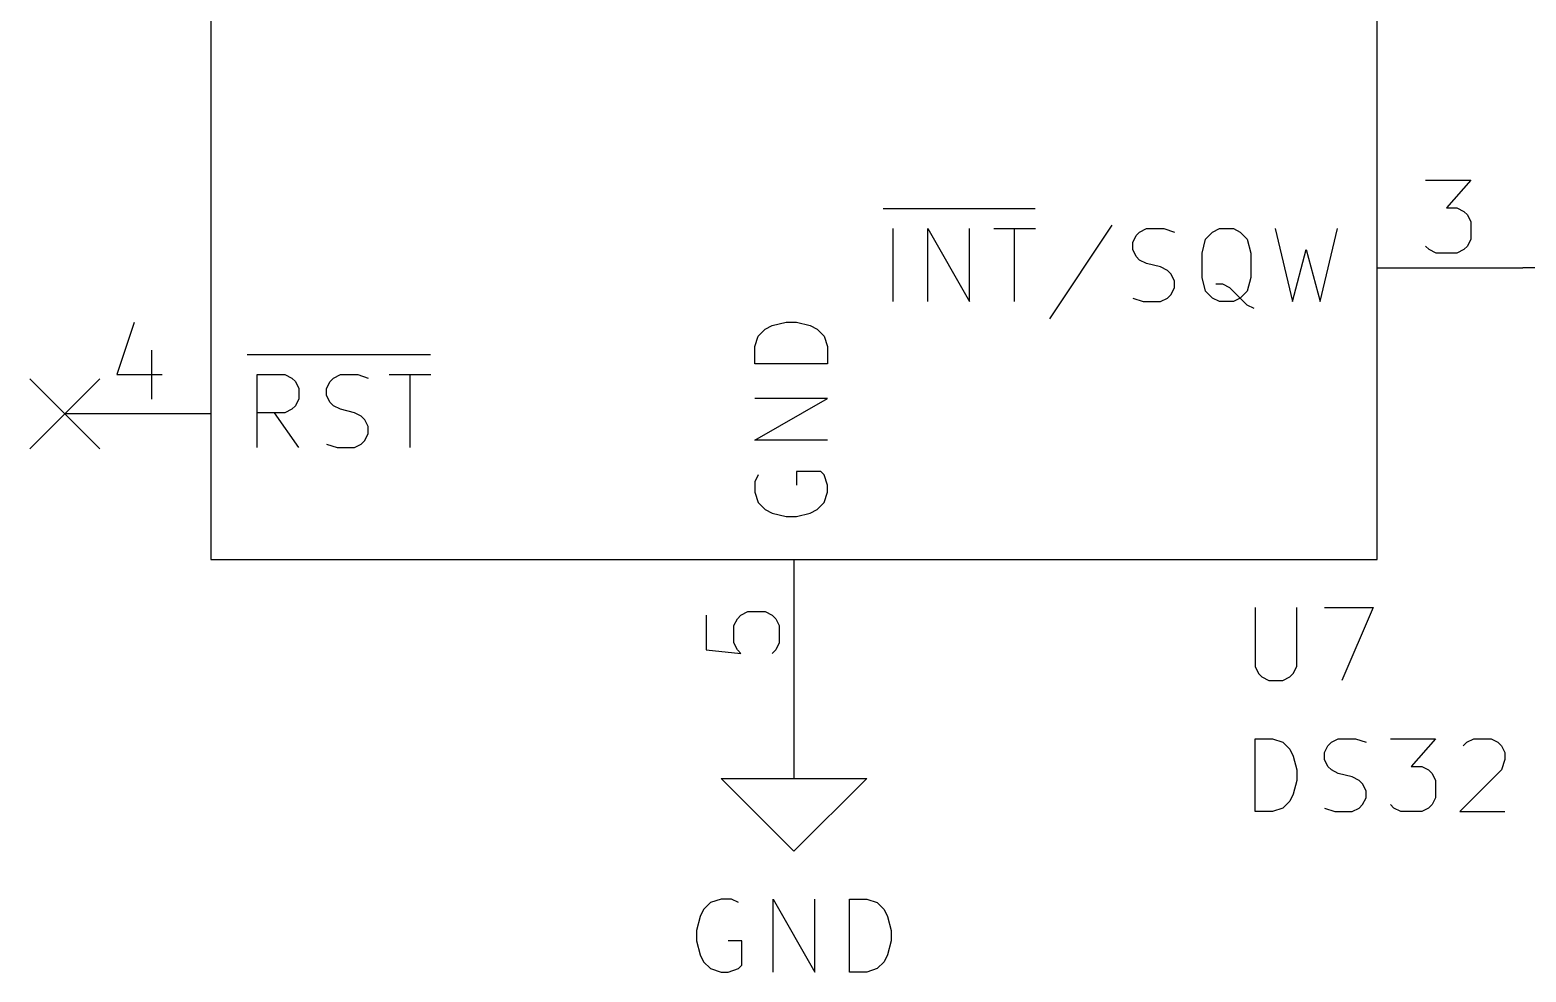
# Model space of a CAD drawing. Extents: x 0.4 to 11.3, y -7.9 to -0.4.
# Drawn here: x 3.276 to 4.302, y -2.683 to -2.037 of the extents above; entities that cross this region are included whole.
import ezdxf

# ---------------------------------------------------------------- set-up
doc = ezdxf.new("R2010")
doc.units = 0
doc.header["$MEASUREMENT"] = 0
for name, color, linetype in [('BLUE2', 5, 'CONTINUOUS'), ('CYAN2', 4, 'CONTINUOUS'), ('GREEN3', 91, 'CONTINUOUS'), ('LYELLOW', 51, 'CONTINUOUS'), ('RED2', 1, 'CONTINUOUS'), ('RED3', 11, 'CONTINUOUS')]:
    doc.layers.add(name, color=color, linetype=linetype)

msp = doc.modelspace()

# ---------------------------------------------------------------- linework, layer by layer
at = {"layer": 'BLUE2', "linetype": 'CONTINUOUS'}
for p, q in [((3.276, -2.276), (3.324, -2.324)), ((3.324, -2.276), (3.276, -2.324))]:
    msp.add_line(p, q, dxfattribs=at)
at = {"layer": 'CYAN2', "linetype": 'CONTINUOUS'}
for p, q in [((3.8612, -2.1593), (3.9655, -2.1593)), ((3.8612, -2.1593), (3.9655, -2.1593)), ((3.8681, -2.2231), (3.8681, -2.1731)), ((3.8681, -2.2231), (3.8681, -2.1731)), ((3.8919, -2.2231), (3.8919, -2.1731)), ((3.8919, -2.1731), (3.9205, -2.2231)), ((3.8919, -2.2231), (3.8919, -2.1731)), ((3.8919, -2.1731), (3.9205, -2.2231)), ((3.9205, -2.2231), (3.9205, -2.1731)), ((3.9205, -2.2231), (3.9205, -2.1731)), ((3.9371, -2.1731), (3.9657, -2.1731)), ((3.9371, -2.1731), (3.9657, -2.1731)), ((3.9514, -2.2231), (3.9514, -2.1731)), ((3.9514, -2.2231), (3.9514, -2.1731)), ((4.0181, -2.1708), (3.9752, -2.235)), ((4.0181, -2.1708), (3.9752, -2.235)), ((4.0348, -2.1779), (4.0371, -2.1755)), ((4.0348, -2.1779), (4.0371, -2.1755)), ((4.0371, -2.1755), (4.0419, -2.1731)), ((4.0371, -2.1755), (4.0419, -2.1731)), ((4.0419, -2.1731), (4.0538, -2.1731)), ((4.0419, -2.1731), (4.0538, -2.1731)), ((4.0538, -2.1731), (4.061, -2.1755)), ((4.0538, -2.1731), (4.061, -2.1755)), ((4.0824, -2.1803), (4.0871, -2.1755)), ((4.0824, -2.1803), (4.0871, -2.1755)), ((4.0871, -2.1755), (4.0919, -2.1731)), ((4.0871, -2.1755), (4.0919, -2.1731)), ((4.0919, -2.1731), (4.1014, -2.1731)), ((4.0919, -2.1731), (4.1014, -2.1731)), ((4.1014, -2.1731), (4.1062, -2.1755)), ((4.1014, -2.1731), (4.1062, -2.1755)), ((4.1062, -2.1755), (4.1109, -2.1803)), ((4.1062, -2.1755), (4.1109, -2.1803)), ((4.13, -2.1731), (4.1419, -2.2231)), ((4.13, -2.1731), (4.1419, -2.2231)), ((4.161, -2.2231), (4.1729, -2.1731)), ((4.161, -2.2231), (4.1729, -2.1731)), ((4.0324, -2.1827), (4.0348, -2.1779)), ((4.0324, -2.1827), (4.0348, -2.1779)), ((4.0324, -2.1874), (4.0324, -2.1827)), ((4.0324, -2.1874), (4.0324, -2.1827)), ((4.08, -2.1898), (4.0824, -2.1803)), ((4.08, -2.1898), (4.0824, -2.1803)), ((4.1109, -2.1803), (4.1133, -2.1898)), ((4.1109, -2.1803), (4.1133, -2.1898)), ((4.0348, -2.1922), (4.0324, -2.1874)), ((4.0348, -2.1922), (4.0324, -2.1874)), ((4.0371, -2.1946), (4.0348, -2.1922)), ((4.0371, -2.1946), (4.0348, -2.1922)), ((4.0419, -2.1969), (4.0371, -2.1946)), ((4.0419, -2.1969), (4.0371, -2.1946)), ((4.08, -2.2065), (4.08, -2.1898)), ((4.08, -2.2065), (4.08, -2.1898)), ((4.1133, -2.1898), (4.1133, -2.2065)), ((4.1133, -2.1898), (4.1133, -2.2065)), ((4.1419, -2.2231), (4.1514, -2.1874)), ((4.1419, -2.2231), (4.1514, -2.1874)), ((4.1514, -2.1874), (4.161, -2.2231)), ((4.1514, -2.1874), (4.161, -2.2231)), ((4.0514, -2.1993), (4.0419, -2.1969)), ((4.0514, -2.1993), (4.0419, -2.1969)), ((4.0562, -2.2017), (4.0514, -2.1993)), ((4.0562, -2.2017), (4.0514, -2.1993)), ((4.0586, -2.2041), (4.0562, -2.2017)), ((4.0586, -2.2041), (4.0562, -2.2017)), ((4.061, -2.2088), (4.0586, -2.2041)), ((4.061, -2.2088), (4.0586, -2.2041)), ((4.0586, -2.2184), (4.061, -2.2136)), ((4.0586, -2.2184), (4.061, -2.2136)), ((4.061, -2.2136), (4.061, -2.2088)), ((4.061, -2.2136), (4.061, -2.2088)), ((4.0824, -2.216), (4.08, -2.2065)), ((4.0824, -2.216), (4.08, -2.2065)), ((4.0871, -2.2208), (4.0824, -2.216)), ((4.0871, -2.2208), (4.0824, -2.216)), ((4.0943, -2.2112), (4.0895, -2.2112)), ((4.0943, -2.2112), (4.0895, -2.2112)), ((4.099, -2.2136), (4.0943, -2.2112)), ((4.099, -2.2136), (4.0943, -2.2112)), ((4.1062, -2.2208), (4.099, -2.2136)), ((4.1062, -2.2208), (4.099, -2.2136)), ((4.1109, -2.216), (4.1062, -2.2208)), ((4.1109, -2.216), (4.1062, -2.2208)), ((4.1133, -2.2065), (4.1109, -2.216)), ((4.1133, -2.2065), (4.1109, -2.216)), ((4.0324, -2.2208), (4.0395, -2.2231)), ((4.0324, -2.2208), (4.0395, -2.2231)), ((4.0395, -2.2231), (4.0514, -2.2231)), ((4.0395, -2.2231), (4.0514, -2.2231)), ((4.0514, -2.2231), (4.0562, -2.2208)), ((4.0514, -2.2231), (4.0562, -2.2208)), ((4.0562, -2.2208), (4.0586, -2.2184)), ((4.0562, -2.2208), (4.0586, -2.2184)), ((4.0919, -2.2231), (4.0871, -2.2208)), ((4.0919, -2.2231), (4.0871, -2.2208)), ((4.1014, -2.2231), (4.0919, -2.2231)), ((4.1014, -2.2231), (4.0919, -2.2231)), ((4.1062, -2.2208), (4.1014, -2.2231)), ((4.1062, -2.2208), (4.1014, -2.2231)), ((4.1109, -2.2255), (4.1062, -2.2208)), ((4.1109, -2.2255), (4.1062, -2.2208)), ((4.1157, -2.2279), (4.1109, -2.2255)), ((4.1157, -2.2279), (4.1109, -2.2255)), ((3.7731, -2.2538), (3.7755, -2.2467)), ((3.7731, -2.2538), (3.7755, -2.2467)), ((3.7755, -2.2467), (3.7803, -2.2419)), ((3.7755, -2.2467), (3.7803, -2.2419)), ((3.7803, -2.2419), (3.785, -2.2395)), ((3.7803, -2.2419), (3.785, -2.2395)), ((3.785, -2.2395), (3.7946, -2.2371)), ((3.785, -2.2395), (3.7946, -2.2371)), ((3.7946, -2.2371), (3.8017, -2.2371)), ((3.7946, -2.2371), (3.8017, -2.2371)), ((3.8017, -2.2371), (3.8112, -2.2395)), ((3.8017, -2.2371), (3.8112, -2.2395)), ((3.8112, -2.2395), (3.816, -2.2419)), ((3.8112, -2.2395), (3.816, -2.2419)), ((3.816, -2.2419), (3.8208, -2.2467)), ((3.816, -2.2419), (3.8208, -2.2467)), ((3.8208, -2.2467), (3.8231, -2.2538)), ((3.8208, -2.2467), (3.8231, -2.2538)), ((3.7731, -2.2657), (3.7731, -2.2538)), ((3.7731, -2.2657), (3.7731, -2.2538)), ((3.8231, -2.2538), (3.8231, -2.2657)), ((3.8231, -2.2538), (3.8231, -2.2657)), ((3.425, -2.2593), (3.5507, -2.2593)), ((3.425, -2.2593), (3.5507, -2.2593)), ((3.8231, -2.2657), (3.7731, -2.2657)), ((3.8231, -2.2657), (3.7731, -2.2657)), ((3.4319, -2.3231), (3.4319, -2.2731)), ((3.4319, -2.2731), (3.4509, -2.2731)), ((3.4319, -2.3231), (3.4319, -2.2731)), ((3.4319, -2.2731), (3.4509, -2.2731)), ((3.4509, -2.2731), (3.4557, -2.2755)), ((3.4509, -2.2731), (3.4557, -2.2755)), ((3.4557, -2.2755), (3.4581, -2.2779)), ((3.4557, -2.2755), (3.4581, -2.2779)), ((3.4581, -2.2779), (3.4605, -2.2827)), ((3.4581, -2.2779), (3.4605, -2.2827)), ((3.4795, -2.2827), (3.4819, -2.2779)), ((3.4795, -2.2827), (3.4819, -2.2779)), ((3.4819, -2.2779), (3.4843, -2.2755)), ((3.4819, -2.2779), (3.4843, -2.2755)), ((3.4843, -2.2755), (3.489, -2.2731)), ((3.4843, -2.2755), (3.489, -2.2731)), ((3.489, -2.2731), (3.5009, -2.2731)), ((3.489, -2.2731), (3.5009, -2.2731)), ((3.5009, -2.2731), (3.5081, -2.2755)), ((3.5009, -2.2731), (3.5081, -2.2755)), ((3.5224, -2.2731), (3.5509, -2.2731)), ((3.5224, -2.2731), (3.5509, -2.2731)), ((3.5367, -2.3231), (3.5367, -2.2731)), ((3.5367, -2.3231), (3.5367, -2.2731)), ((3.4605, -2.2827), (3.4605, -2.2898)), ((3.4605, -2.2827), (3.4605, -2.2898)), ((3.4795, -2.2874), (3.4795, -2.2827)), ((3.4795, -2.2874), (3.4795, -2.2827)), ((3.4819, -2.2922), (3.4795, -2.2874)), ((3.4819, -2.2922), (3.4795, -2.2874)), ((3.4557, -2.2969), (3.4509, -2.2993)), ((3.4557, -2.2969), (3.4509, -2.2993)), ((3.4581, -2.2946), (3.4557, -2.2969)), ((3.4581, -2.2946), (3.4557, -2.2969)), ((3.4605, -2.2898), (3.4581, -2.2946)), ((3.4605, -2.2898), (3.4581, -2.2946)), ((3.4843, -2.2946), (3.4819, -2.2922)), ((3.4843, -2.2946), (3.4819, -2.2922)), ((3.489, -2.2969), (3.4843, -2.2946)), ((3.489, -2.2969), (3.4843, -2.2946)), ((3.4986, -2.2993), (3.489, -2.2969)), ((3.4986, -2.2993), (3.489, -2.2969)), ((3.7731, -2.3181), (3.8231, -2.2895)), ((3.8231, -2.2895), (3.7731, -2.2895)), ((3.7731, -2.3181), (3.8231, -2.2895)), ((3.8231, -2.2895), (3.7731, -2.2895)), ((3.4509, -2.2993), (3.4319, -2.2993)), ((3.4509, -2.2993), (3.4319, -2.2993)), ((3.4605, -2.3231), (3.4438, -2.2993)), ((3.4605, -2.3231), (3.4438, -2.2993)), ((3.5033, -2.3017), (3.4986, -2.2993)), ((3.5033, -2.3017), (3.4986, -2.2993)), ((3.5057, -2.3041), (3.5033, -2.3017)), ((3.5057, -2.3041), (3.5033, -2.3017)), ((3.5081, -2.3088), (3.5057, -2.3041)), ((3.5081, -2.3088), (3.5057, -2.3041)), ((3.5081, -2.3136), (3.5081, -2.3088)), ((3.5081, -2.3136), (3.5081, -2.3088)), ((3.5033, -2.3208), (3.5057, -2.3184)), ((3.5033, -2.3208), (3.5057, -2.3184)), ((3.5057, -2.3184), (3.5081, -2.3136)), ((3.5057, -2.3184), (3.5081, -2.3136)), ((3.8231, -2.3181), (3.7731, -2.3181)), ((3.8231, -2.3181), (3.7731, -2.3181)), ((3.4795, -2.3208), (3.4867, -2.3231)), ((3.4795, -2.3208), (3.4867, -2.3231)), ((3.4867, -2.3231), (3.4986, -2.3231)), ((3.4867, -2.3231), (3.4986, -2.3231)), ((3.4986, -2.3231), (3.5033, -2.3208)), ((3.4986, -2.3231), (3.5033, -2.3208)), ((3.8184, -2.3395), (3.8017, -2.3395)), ((3.8017, -2.3395), (3.8017, -2.349)), ((3.8184, -2.3395), (3.8017, -2.3395)), ((3.8017, -2.3395), (3.8017, -2.349)), ((3.8208, -2.3419), (3.8184, -2.3395)), ((3.8208, -2.3419), (3.8184, -2.3395)), ((3.7755, -2.3419), (3.7731, -2.3467)), ((3.7755, -2.3419), (3.7731, -2.3467)), ((3.7731, -2.3467), (3.7731, -2.3538)), ((3.7731, -2.3467), (3.7731, -2.3538)), ((3.8231, -2.349), (3.8208, -2.3419)), ((3.8231, -2.349), (3.8208, -2.3419)), ((3.8231, -2.3538), (3.8231, -2.349)), ((3.8231, -2.3538), (3.8231, -2.349)), ((3.7731, -2.3538), (3.7755, -2.3609)), ((3.7731, -2.3538), (3.7755, -2.3609)), ((3.8208, -2.3609), (3.8231, -2.3538)), ((3.8208, -2.3609), (3.8231, -2.3538)), ((3.7755, -2.3609), (3.7803, -2.3657)), ((3.7755, -2.3609), (3.7803, -2.3657)), ((3.7803, -2.3657), (3.785, -2.3681)), ((3.7803, -2.3657), (3.785, -2.3681)), ((3.785, -2.3681), (3.7946, -2.3705)), ((3.785, -2.3681), (3.7946, -2.3705)), ((3.7946, -2.3705), (3.8017, -2.3705)), ((3.7946, -2.3705), (3.8017, -2.3705)), ((3.8017, -2.3705), (3.8112, -2.3681)), ((3.8017, -2.3705), (3.8112, -2.3681)), ((3.8112, -2.3681), (3.816, -2.3657)), ((3.8112, -2.3681), (3.816, -2.3657)), ((3.816, -2.3657), (3.8208, -2.3609)), ((3.816, -2.3657), (3.8208, -2.3609)), ((4.1163, -2.4328), (4.1163, -2.4733)), ((4.1163, -2.4328), (4.1163, -2.4733)), ((4.1449, -2.4733), (4.1449, -2.4328)), ((4.1449, -2.4733), (4.1449, -2.4328)), ((4.1639, -2.4328), (4.1972, -2.4328)), ((4.1639, -2.4328), (4.1972, -2.4328)), ((4.1972, -2.4328), (4.1758, -2.4828)), ((4.1972, -2.4328), (4.1758, -2.4828)), ((4.1163, -2.4733), (4.1187, -2.478)), ((4.1163, -2.4733), (4.1187, -2.478)), ((4.1187, -2.478), (4.121, -2.4804)), ((4.1187, -2.478), (4.121, -2.4804)), ((4.121, -2.4804), (4.1258, -2.4828)), ((4.121, -2.4804), (4.1258, -2.4828)), ((4.1258, -2.4828), (4.1353, -2.4828)), ((4.1258, -2.4828), (4.1353, -2.4828)), ((4.1353, -2.4828), (4.1401, -2.4804)), ((4.1353, -2.4828), (4.1401, -2.4804)), ((4.1401, -2.4804), (4.1425, -2.478)), ((4.1401, -2.4804), (4.1425, -2.478)), ((4.1425, -2.478), (4.1449, -2.4733)), ((4.1425, -2.478), (4.1449, -2.4733)), ((4.1163, -2.5728), (4.1163, -2.5228)), ((4.1163, -2.5228), (4.1282, -2.5228)), ((4.1163, -2.5728), (4.1163, -2.5228)), ((4.1163, -2.5228), (4.1282, -2.5228)), ((4.1282, -2.5228), (4.1353, -2.5252)), ((4.1282, -2.5228), (4.1353, -2.5252)), ((4.1687, -2.5252), (4.1734, -2.5228)), ((4.1687, -2.5252), (4.1734, -2.5228)), ((4.1734, -2.5228), (4.1853, -2.5228)), ((4.1734, -2.5228), (4.1853, -2.5228)), ((4.1853, -2.5228), (4.1925, -2.5252)), ((4.1853, -2.5228), (4.1925, -2.5252)), ((4.2091, -2.5228), (4.2401, -2.5228)), ((4.2091, -2.5228), (4.2401, -2.5228)), ((4.2401, -2.5228), (4.2234, -2.5419)), ((4.2401, -2.5228), (4.2234, -2.5419)), ((4.2615, -2.5252), (4.2663, -2.5228)), ((4.2615, -2.5252), (4.2663, -2.5228)), ((4.2663, -2.5228), (4.2782, -2.5228)), ((4.2663, -2.5228), (4.2782, -2.5228)), ((4.2782, -2.5228), (4.2829, -2.5252)), ((4.2782, -2.5228), (4.2829, -2.5252)), ((4.1353, -2.5252), (4.1401, -2.5299)), ((4.1353, -2.5252), (4.1401, -2.5299)), ((4.1401, -2.5299), (4.1425, -2.5347)), ((4.1401, -2.5299), (4.1425, -2.5347)), ((4.1639, -2.5323), (4.1663, -2.5276)), ((4.1639, -2.5323), (4.1663, -2.5276)), ((4.1639, -2.5371), (4.1639, -2.5323)), ((4.1639, -2.5371), (4.1639, -2.5323)), ((4.1663, -2.5276), (4.1687, -2.5252)), ((4.1663, -2.5276), (4.1687, -2.5252)), ((4.2591, -2.5276), (4.2615, -2.5252)), ((4.2591, -2.5276), (4.2615, -2.5252)), ((4.2829, -2.5252), (4.2853, -2.5276)), ((4.2829, -2.5252), (4.2853, -2.5276)), ((4.2853, -2.5276), (4.2877, -2.5323)), ((4.2853, -2.5276), (4.2877, -2.5323)), ((4.2877, -2.5323), (4.2877, -2.5371)), ((4.2877, -2.5323), (4.2877, -2.5371)), ((4.1425, -2.5347), (4.1449, -2.5442)), ((4.1425, -2.5347), (4.1449, -2.5442)), ((4.1449, -2.5442), (4.1449, -2.5514)), ((4.1449, -2.5442), (4.1449, -2.5514)), ((4.1663, -2.5419), (4.1639, -2.5371)), ((4.1663, -2.5419), (4.1639, -2.5371)), ((4.1687, -2.5442), (4.1663, -2.5419)), ((4.1687, -2.5442), (4.1663, -2.5419)), ((4.1734, -2.5466), (4.1687, -2.5442)), ((4.1734, -2.5466), (4.1687, -2.5442)), ((4.2234, -2.5419), (4.2306, -2.5419)), ((4.2234, -2.5419), (4.2306, -2.5419)), ((4.2306, -2.5419), (4.2353, -2.5442)), ((4.2306, -2.5419), (4.2353, -2.5442)), ((4.2353, -2.5442), (4.2377, -2.5466)), ((4.2353, -2.5442), (4.2377, -2.5466)), ((4.2853, -2.5442), (4.2568, -2.5728)), ((4.2853, -2.5442), (4.2568, -2.5728)), ((4.2877, -2.5371), (4.2853, -2.5442)), ((4.2877, -2.5371), (4.2853, -2.5442)), ((4.1449, -2.5514), (4.1425, -2.5609)), ((4.1449, -2.5514), (4.1425, -2.5609)), ((4.1829, -2.549), (4.1734, -2.5466)), ((4.1829, -2.549), (4.1734, -2.5466)), ((4.1877, -2.5514), (4.1829, -2.549)), ((4.1877, -2.5514), (4.1829, -2.549)), ((4.1901, -2.5538), (4.1877, -2.5514)), ((4.1901, -2.5538), (4.1877, -2.5514)), ((4.1925, -2.5585), (4.1901, -2.5538)), ((4.1925, -2.5585), (4.1901, -2.5538)), ((4.2377, -2.5466), (4.2401, -2.5514)), ((4.2377, -2.5466), (4.2401, -2.5514)), ((4.2401, -2.5514), (4.2401, -2.5633)), ((4.2401, -2.5514), (4.2401, -2.5633)), ((4.1425, -2.5609), (4.1401, -2.5657)), ((4.1425, -2.5609), (4.1401, -2.5657)), ((4.1901, -2.568), (4.1925, -2.5633)), ((4.1901, -2.568), (4.1925, -2.5633)), ((4.1925, -2.5633), (4.1925, -2.5585)), ((4.1925, -2.5633), (4.1925, -2.5585)), ((4.2401, -2.5633), (4.2377, -2.568)), ((4.2401, -2.5633), (4.2377, -2.568)), ((4.1282, -2.5728), (4.1163, -2.5728)), ((4.1282, -2.5728), (4.1163, -2.5728)), ((4.1353, -2.5704), (4.1282, -2.5728)), ((4.1353, -2.5704), (4.1282, -2.5728)), ((4.1401, -2.5657), (4.1353, -2.5704)), ((4.1401, -2.5657), (4.1353, -2.5704)), ((4.1639, -2.5704), (4.171, -2.5728)), ((4.1639, -2.5704), (4.171, -2.5728)), ((4.171, -2.5728), (4.1829, -2.5728)), ((4.171, -2.5728), (4.1829, -2.5728)), ((4.1829, -2.5728), (4.1877, -2.5704)), ((4.1829, -2.5728), (4.1877, -2.5704)), ((4.1877, -2.5704), (4.1901, -2.568)), ((4.1877, -2.5704), (4.1901, -2.568)), ((4.2115, -2.5704), (4.2091, -2.568)), ((4.2115, -2.5704), (4.2091, -2.568)), ((4.2163, -2.5728), (4.2115, -2.5704)), ((4.2163, -2.5728), (4.2115, -2.5704)), ((4.2306, -2.5728), (4.2163, -2.5728)), ((4.2306, -2.5728), (4.2163, -2.5728)), ((4.2353, -2.5704), (4.2306, -2.5728)), ((4.2353, -2.5704), (4.2306, -2.5728)), ((4.2377, -2.568), (4.2353, -2.5704)), ((4.2377, -2.568), (4.2353, -2.5704)), ((4.2568, -2.5728), (4.2877, -2.5728)), ((4.2568, -2.5728), (4.2877, -2.5728)), ((3.7429, -2.6352), (3.7381, -2.6399)), ((3.7429, -2.6352), (3.7381, -2.6399)), ((3.75, -2.6328), (3.7429, -2.6352)), ((3.75, -2.6328), (3.7429, -2.6352)), ((3.7571, -2.6328), (3.75, -2.6328)), ((3.7571, -2.6328), (3.75, -2.6328)), ((3.7619, -2.6352), (3.7571, -2.6328)), ((3.7619, -2.6352), (3.7571, -2.6328)), ((3.7857, -2.6828), (3.7857, -2.6328)), ((3.7857, -2.6328), (3.8143, -2.6828)), ((3.7857, -2.6828), (3.7857, -2.6328)), ((3.7857, -2.6328), (3.8143, -2.6828)), ((3.8143, -2.6828), (3.8143, -2.6328)), ((3.8143, -2.6828), (3.8143, -2.6328)), ((3.8381, -2.6828), (3.8381, -2.6328)), ((3.8381, -2.6328), (3.85, -2.6328)), ((3.8381, -2.6828), (3.8381, -2.6328)), ((3.8381, -2.6328), (3.85, -2.6328)), ((3.85, -2.6328), (3.8571, -2.6352)), ((3.85, -2.6328), (3.8571, -2.6352)), ((3.8571, -2.6352), (3.8619, -2.6399)), ((3.8571, -2.6352), (3.8619, -2.6399)), ((3.7357, -2.6447), (3.7333, -2.6542)), ((3.7357, -2.6447), (3.7333, -2.6542)), ((3.7381, -2.6399), (3.7357, -2.6447)), ((3.7381, -2.6399), (3.7357, -2.6447)), ((3.8619, -2.6399), (3.8643, -2.6447)), ((3.8619, -2.6399), (3.8643, -2.6447)), ((3.8643, -2.6447), (3.8667, -2.6542)), ((3.8643, -2.6447), (3.8667, -2.6542)), ((3.7333, -2.6542), (3.7333, -2.6614)), ((3.7333, -2.6542), (3.7333, -2.6614)), ((3.8667, -2.6542), (3.8667, -2.6614)), ((3.8667, -2.6542), (3.8667, -2.6614)), ((3.7333, -2.6614), (3.7357, -2.6709)), ((3.7333, -2.6614), (3.7357, -2.6709)), ((3.7643, -2.6614), (3.7548, -2.6614)), ((3.7643, -2.6614), (3.7548, -2.6614)), ((3.7643, -2.678), (3.7643, -2.6614)), ((3.7643, -2.678), (3.7643, -2.6614)), ((3.8667, -2.6614), (3.8643, -2.6709)), ((3.8667, -2.6614), (3.8643, -2.6709)), ((3.7357, -2.6709), (3.7381, -2.6757)), ((3.7357, -2.6709), (3.7381, -2.6757)), ((3.7381, -2.6757), (3.7429, -2.6804)), ((3.7381, -2.6757), (3.7429, -2.6804)), ((3.7619, -2.6804), (3.7643, -2.678)), ((3.7619, -2.6804), (3.7643, -2.678)), ((3.8619, -2.6757), (3.8571, -2.6804)), ((3.8619, -2.6757), (3.8571, -2.6804)), ((3.8643, -2.6709), (3.8619, -2.6757)), ((3.8643, -2.6709), (3.8619, -2.6757)), ((3.7429, -2.6804), (3.75, -2.6828)), ((3.7429, -2.6804), (3.75, -2.6828)), ((3.75, -2.6828), (3.7548, -2.6828)), ((3.75, -2.6828), (3.7548, -2.6828)), ((3.7548, -2.6828), (3.7619, -2.6804)), ((3.7548, -2.6828), (3.7619, -2.6804)), ((3.85, -2.6828), (3.8381, -2.6828)), ((3.85, -2.6828), (3.8381, -2.6828)), ((3.8571, -2.6804), (3.85, -2.6828)), ((3.8571, -2.6804), (3.85, -2.6828))]:
    msp.add_line(p, q, dxfattribs=at)
at = {"layer": 'GREEN3', "linetype": 'CONTINUOUS'}
msp.add_line((4.45, -2.2), (4.3, -2.2), dxfattribs=at)
at = {"layer": 'LYELLOW', "linetype": 'CONTINUOUS'}
for p, q in [((3.4, -1.8), (3.4, -2.4)), ((4.2, -2.4), (4.2, -1.8)), ((3.4, -2.4), (4.2, -2.4))]:
    msp.add_line(p, q, dxfattribs=at)
at = {"layer": 'RED2', "linetype": 'CONTINUOUS'}
for p, q in [((3.4, -1.8), (3.4, -2.4)), ((4.2, -2.4), (4.2, -1.8)), ((4.2, -2.2), (4.3, -2.2)), ((4.2, -2.2), (4.3, -2.2)), ((3.4, -2.3), (3.3, -2.3)), ((3.4, -2.3), (3.3, -2.3)), ((3.4, -2.4), (4.2, -2.4)), ((3.8, -2.4), (3.8, -2.5)), ((3.8, -2.4), (3.8, -2.5)), ((3.8, -2.5), (3.8, -2.55)), ((3.8, -2.6), (3.75, -2.55)), ((3.75, -2.55), (3.8, -2.55)), ((3.8, -2.55), (3.85, -2.55)), ((3.85, -2.55), (3.8, -2.6))]:
    msp.add_line(p, q, dxfattribs=at)
at = {"layer": 'RED3', "linetype": 'CONTINUOUS'}
for p, q in [((4.2333, -2.1399), (4.2643, -2.1399)), ((4.2333, -2.1399), (4.2643, -2.1399)), ((4.2643, -2.1399), (4.2476, -2.1589)), ((4.2643, -2.1399), (4.2476, -2.1589)), ((4.2476, -2.1589), (4.2548, -2.1589)), ((4.2476, -2.1589), (4.2548, -2.1589)), ((4.2548, -2.1589), (4.2595, -2.1613)), ((4.2548, -2.1589), (4.2595, -2.1613)), ((4.2595, -2.1613), (4.2619, -2.1637)), ((4.2595, -2.1613), (4.2619, -2.1637)), ((4.2619, -2.1637), (4.2643, -2.1684)), ((4.2619, -2.1637), (4.2643, -2.1684)), ((4.2643, -2.1684), (4.2643, -2.1804)), ((4.2643, -2.1684), (4.2643, -2.1804)), ((4.2357, -2.1875), (4.2333, -2.1851)), ((4.2357, -2.1875), (4.2333, -2.1851)), ((4.2619, -2.1851), (4.2595, -2.1875)), ((4.2619, -2.1851), (4.2595, -2.1875)), ((4.2643, -2.1804), (4.2619, -2.1851)), ((4.2643, -2.1804), (4.2619, -2.1851)), ((4.2405, -2.1899), (4.2357, -2.1875)), ((4.2405, -2.1899), (4.2357, -2.1875)), ((4.2548, -2.1899), (4.2405, -2.1899)), ((4.2548, -2.1899), (4.2405, -2.1899)), ((4.2595, -2.1875), (4.2548, -2.1899)), ((4.2595, -2.1875), (4.2548, -2.1899)), ((3.3476, -2.2375), (3.3357, -2.2732)), ((3.3476, -2.2375), (3.3357, -2.2732)), ((3.3595, -2.2565), (3.3595, -2.2899)), ((3.3595, -2.2565), (3.3595, -2.2899)), ((3.3357, -2.2732), (3.3667, -2.2732)), ((3.3357, -2.2732), (3.3667, -2.2732)), ((3.7399, -2.4381), (3.7399, -2.4619)), ((3.7399, -2.4381), (3.7399, -2.4619)), ((3.7589, -2.4452), (3.7613, -2.4405)), ((3.7589, -2.4452), (3.7613, -2.4405)), ((3.7613, -2.4405), (3.7637, -2.4381)), ((3.7613, -2.4405), (3.7637, -2.4381)), ((3.7637, -2.4381), (3.7684, -2.4357)), ((3.7637, -2.4381), (3.7684, -2.4357)), ((3.7684, -2.4357), (3.7804, -2.4357)), ((3.7684, -2.4357), (3.7804, -2.4357)), ((3.7804, -2.4357), (3.7851, -2.4381)), ((3.7804, -2.4357), (3.7851, -2.4381)), ((3.7851, -2.4381), (3.7875, -2.4405)), ((3.7851, -2.4381), (3.7875, -2.4405)), ((3.7875, -2.4405), (3.7899, -2.4452)), ((3.7875, -2.4405), (3.7899, -2.4452)), ((3.7589, -2.4571), (3.7589, -2.4452)), ((3.7589, -2.4571), (3.7589, -2.4452)), ((3.7899, -2.4452), (3.7899, -2.4571)), ((3.7899, -2.4452), (3.7899, -2.4571)), ((3.7399, -2.4619), (3.7637, -2.4643)), ((3.7399, -2.4619), (3.7637, -2.4643)), ((3.7613, -2.4619), (3.7589, -2.4571)), ((3.7613, -2.4619), (3.7589, -2.4571)), ((3.7637, -2.4643), (3.7613, -2.4619)), ((3.7637, -2.4643), (3.7613, -2.4619)), ((3.7875, -2.4619), (3.7851, -2.4643)), ((3.7875, -2.4619), (3.7851, -2.4643)), ((3.7899, -2.4571), (3.7875, -2.4619)), ((3.7899, -2.4571), (3.7875, -2.4619))]:
    msp.add_line(p, q, dxfattribs=at)

doc.saveas('drawing.dxf')
